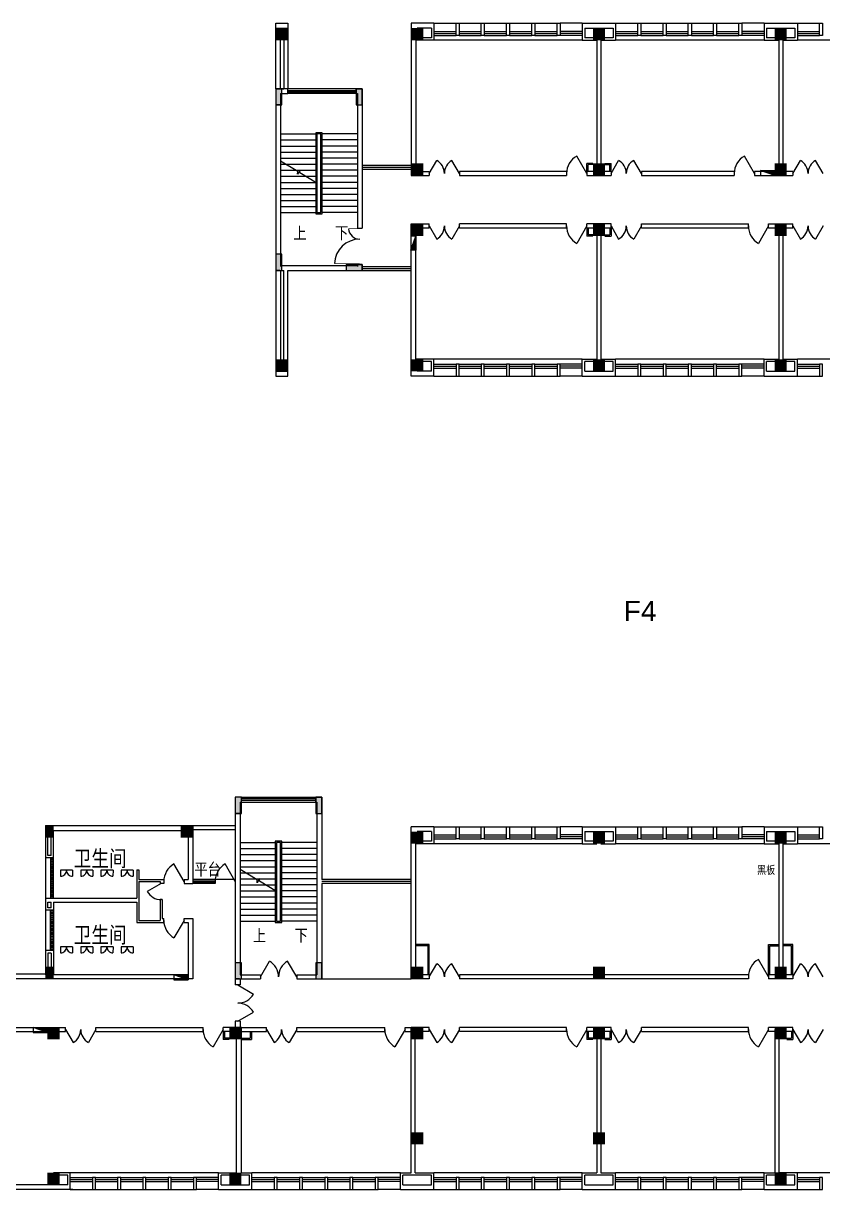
# Model space of a CAD drawing. Header units: millimetres. Extents: x -256770 to -120364, y -28508 to 286799.
# Drawn here: x -199358 to -159789, y 98736 to 156516 of the extents above; entities that cross this region are included whole.
import ezdxf

# ---------------------------------------------------------------- set-up
doc = ezdxf.new("R2010")
doc.units = ezdxf.units.MM
doc.linetypes.add('DASH', pattern=[0.35, 0.25, -0.1])
for name, color, linetype in [('-XF', 9, '-X'), ('-XFZ', 9, 'Continuous'), ('COLUMN', 7, 'Continuous'), ('JMD', 7, 'Continuous'), ('PUB_TEXT', 7, 'Continuous'), ('STAIR', 36, 'Continuous'), ('TEXT', 7, 'Continuous'), ('WALL', 7, 'Continuous'), ('WINDOW', 16, 'Continuous')]:
    doc.layers.add(name, color=color, linetype=linetype)
doc.layers.add('墙', color=7, linetype='Continuous', plot=False)
doc.styles.add('H1', font='')
doc.styles.get("Standard").update_dxf_attribs({"font": 'arial.ttf'})
doc.styles.add('宋体1', font='', dxfattribs={"width": 0.8})
doc.styles.get('H1').set_extended_font_data('SimSun')
doc.styles.get('宋体1').set_extended_font_data('SimSun')
doc.linetypes.add('-X', pattern='A,2.15,-0.125,["X",Standard,S=0.1,R=0,X=-0.1,Y=-0.05],-0.1', length=2.375)

# ---------------------------------------------------------------- blocks, each defined once
blk = doc.blocks.new('_FZH')
blk.add_solid([(-0.5, -0.5), (0.5, -0.5), (-0.5, 0.5), (0.5, 0.5)])
blk = doc.blocks.new('XHS')
at = {"layer": '-XFZ'}
for p, q in [((0, 0), (0, 250)), ((700, 250), (0, 250)), ((0, 250), (700, 0)), ((700, 0), (0, 0)), ((700, 0), (700, 250))]:
    blk.add_line(p, q, dxfattribs=at)
blk.add_solid([(700, 0), (0, 250), (0, 0)], dxfattribs=at)

msp = doc.modelspace()

# ---------------------------------------------------------------- hatches: boundary and pattern name
at = {"layer": 'COLUMN'}
for points in [[(-186864, 152476), (-186564, 152476), (-186564, 153276), (-186864, 153276)], [(-182884, 152476), (-182584, 152476), (-182584, 153276), (-182884, 153276)], [(-186864, 144276), (-186564, 144276), (-186564, 145076), (-186864, 145076)], [(-182584, 144276), (-182584, 144576), (-183384, 144576), (-183384, 144276)], [(-188864, 117376), (-188564, 117376), (-188564, 118176), (-188864, 118176)], [(-184884, 117376), (-184584, 117376), (-184584, 118176), (-184884, 118176)], [(-188864, 109176), (-188564, 109176), (-188564, 109976), (-188864, 109976)], [(-184884, 109176), (-184584, 109176), (-184584, 109976), (-184884, 109976)]]:
    msp.add_hatch(color=256, dxfattribs=at).paths.add_polyline_path(points)

# ---------------------------------------------------------------- linework, layer by layer
for p, q in [((-182884, 153276), (-186264, 153276)), ((-186264, 153196), (-182884, 153196)), ((-186264, 153116), (-182884, 153116)), ((-182884, 153036), (-186264, 153036)), ((-179264, 149076), (-178889, 149725)), ((-177764, 149076), (-178139, 149725)), ((-171464, 149076), (-171964, 149942)), ((-170264, 149076), (-169889, 149725)), ((-168764, 149076), (-169139, 149725)), ((-163164, 149076), (-163664, 149942)), ((-161264, 149076), (-160889, 149725)), ((-159764, 149076), (-160139, 149725)), ((-179264, 146476), (-178889, 145826)), ((-177764, 146476), (-178139, 145826)), ((-171464, 146476), (-171964, 145610)), ((-170264, 146476), (-169889, 145826)), ((-168764, 146476), (-169139, 145826)), ((-162464, 146476), (-162964, 145610)), ((-161264, 146476), (-160889, 145826)), ((-159764, 146476), (-160139, 145826)), ((-188564, 118176), (-184884, 118176)), ((-184884, 118096), (-188564, 118096)), ((-184884, 118016), (-188564, 118016)), ((-188564, 117936), (-184884, 117936)), ((-197519, 114561), (-197518, 114262)), ((-196919, 114561), (-196920, 114262)), ((-196519, 114561), (-196518, 114262)), ((-195919, 114561), (-195920, 114262)), ((-195519, 114561), (-195518, 114262)), ((-194919, 114561), (-194920, 114262)), ((-194519, 114561), (-194518, 114262)), ((-193919, 114561), (-193920, 114262)), ((-191404, 114006), (-191904, 114872)), ((-188864, 114006), (-189364, 114872)), ((-192534, 113906), (-193227, 113506)), ((-191404, 112076), (-191904, 111210)), ((-197519, 110761), (-197518, 110462)), ((-196919, 110761), (-196920, 110462)), ((-196519, 110761), (-196518, 110462)), ((-195919, 110761), (-195920, 110462)), ((-195519, 110761), (-195518, 110462)), ((-194919, 110761), (-194920, 110462)), ((-194519, 110761), (-194518, 110462)), ((-193919, 110761), (-193920, 110462)), ((-187624, 109276), (-187174, 110055)), ((-185824, 109276), (-186274, 110055)), ((-179264, 109276), (-178889, 109925)), ((-177764, 109276), (-178139, 109925)), ((-162464, 109276), (-162964, 110142)), ((-161264, 109276), (-160889, 109925)), ((-159764, 109276), (-160139, 109925)), ((-188744, 108876), (-187965, 108426)), ((-188744, 107076), (-187965, 107526)), ((-197264, 106676), (-196889, 106026)), ((-195764, 106676), (-196139, 106026)), ((-189464, 106676), (-189964, 105810)), ((-187324, 106676), (-186949, 106026)), ((-185824, 106676), (-186199, 106026)), ((-180464, 106676), (-180964, 105810)), ((-179264, 106676), (-178889, 106026)), ((-177764, 106676), (-178139, 106026)), ((-171464, 106676), (-171964, 105810)), ((-170264, 106676), (-169889, 106026)), ((-168764, 106676), (-169139, 106026)), ((-162464, 106676), (-162964, 105810)), ((-161264, 106676), (-160889, 106026)), ((-159764, 106676), (-160139, 106026))]:
    msp.add_line(p, q)
at = {"linetype": 'DASH'}
for p, q in [((-197864, 115176), (-198014, 115176)), ((-197969, 113176), (-197969, 115176)), ((-197909, 113176), (-197909, 115176)), ((-197864, 113176), (-198014, 113176)), ((-197864, 112576), (-198014, 112576)), ((-197969, 110576), (-197969, 112576)), ((-197909, 110576), (-197909, 112576)), ((-197864, 110576), (-198014, 110576))]:
    msp.add_line(p, q, dxfattribs=at)
at = {"const_width": 36}
for points in [[(-182707, 146341), (-183259, 146341)], [(-182701, 144610), (-183947, 144610)]]:
    msp.add_lwpolyline(points, dxfattribs=at)
for centre, radius, start, end in [((-179264, 149076), 750, 0, 60), ((-177764, 149076), 750, 120, 180), ((-171464, 149076), 1000, 120, 180), ((-170264, 149076), 750, 0, 60), ((-168764, 149076), 750, 120, 180), ((-163164, 149076), 1000, 120, 180), ((-161264, 149076), 750, 0, 60), ((-159764, 149076), 750, 120, 180), ((-182709, 146377), 552, 184.24917, 270.21013), ((-179264, 146476), 750, 300, 0), ((-177764, 146476), 750, 180, 240), ((-171464, 146476), 1000, 180, 240), ((-170264, 146476), 750, 300, 0), ((-168764, 146476), 750, 180, 240), ((-162464, 146476), 1000, 180, 240), ((-161264, 146476), 750, 300, 0), ((-159764, 146476), 750, 180, 240), ((-182701, 144567), 1258, 90.27623, 178.06031), ((-197518, 114560), 299, 269.88501, 0.07634), ((-196921, 114560), 299, 179.92366, 270.11499), ((-196518, 114560), 299, 269.88501, 0.07634), ((-195921, 114560), 299, 179.92366, 270.11499), ((-195518, 114560), 299, 269.88501, 0.07634), ((-194921, 114560), 299, 179.92366, 270.11499), ((-194518, 114560), 299, 269.88501, 0.07634), ((-193921, 114560), 299, 179.92366, 270.11499), ((-191404, 114006), 1000, 120, 180), ((-188864, 114006), 1000, 120, 180), ((-192534, 113906), 800, 210, 270), ((-191404, 112076), 1000, 180, 240), ((-197518, 110760), 299, 269.88501, 0.07634), ((-196921, 110760), 299, 179.92366, 270.11499), ((-196518, 110760), 299, 269.88501, 0.07634), ((-195921, 110760), 299, 179.92366, 270.11499), ((-195518, 110760), 299, 269.88501, 0.07634), ((-194921, 110760), 299, 179.92366, 270.11499), ((-194518, 110760), 299, 269.88501, 0.07634), ((-193921, 110760), 299, 179.92366, 270.11499), ((-187624, 109276), 900, 0, 60), ((-185824, 109276), 900, 120, 180), ((-179264, 109276), 750, 0, 60), ((-177764, 109276), 750, 120, 180), ((-162464, 109276), 1000, 120, 180), ((-161264, 109276), 750, 0, 60), ((-159764, 109276), 750, 120, 180), ((-188744, 108876), 900, 270, 330), ((-188744, 107076), 900, 30, 90), ((-197264, 106676), 750, 300, 0), ((-195764, 106676), 750, 180, 240), ((-189464, 106676), 1000, 180, 240), ((-187324, 106676), 750, 300, 0), ((-185824, 106676), 750, 180, 240), ((-180464, 106676), 1000, 180, 240), ((-179264, 106676), 750, 300, 0), ((-177764, 106676), 750, 180, 240), ((-171464, 106676), 1000, 180, 240), ((-170264, 106676), 750, 300, 0), ((-168764, 106676), 750, 180, 240), ((-162464, 106676), 1000, 180, 240), ((-161264, 106676), 750, 300, 0), ((-159764, 106676), 750, 180, 240)]:
    msp.add_arc(centre, radius, start, end)
at = {"layer": 'COLUMN'}
for points in [[(-186864, 152476), (-186564, 152476), (-186564, 153276), (-186864, 153276)], [(-182884, 152476), (-182584, 152476), (-182584, 153276), (-182884, 153276)], [(-186864, 144276), (-186564, 144276), (-186564, 145076), (-186864, 145076)], [(-182584, 144276), (-182584, 144576), (-183384, 144576), (-183384, 144276)], [(-188864, 117376), (-188564, 117376), (-188564, 118176), (-188864, 118176)], [(-184884, 117376), (-184584, 117376), (-184584, 118176), (-184884, 118176)], [(-188864, 109176), (-188564, 109176), (-188564, 109976), (-188864, 109976)], [(-184884, 109176), (-184584, 109176), (-184584, 109976), (-184884, 109976)]]:
    msp.add_lwpolyline(points, close=True, dxfattribs=at)
at = {"layer": 'JMD', "color": 1}
msp.add_line((-184584, 109176), (-180164, 109176), dxfattribs=at)
at = {"layer": 'STAIR'}
for p, q in [((-186624, 151036), (-184884, 151036)), ((-184564, 151096), (-184884, 151096)), ((-184884, 151096), (-184884, 147076)), ((-184624, 151036), (-184824, 151036)), ((-184824, 151036), (-184824, 147136)), ((-184624, 147136), (-184624, 151036)), ((-184564, 147076), (-184564, 151096)), ((-182824, 151036), (-184564, 151036)), ((-186624, 150736), (-184884, 150736)), ((-186624, 150436), (-184884, 150436)), ((-182824, 150736), (-184564, 150736)), ((-182824, 150436), (-184564, 150436)), ((-186624, 150136), (-184884, 150136)), ((-186624, 149836), (-184884, 149836)), ((-185775, 149177), (-186624, 149693)), ((-182824, 150136), (-184564, 150136)), ((-182824, 149836), (-184564, 149836)), ((-186624, 149536), (-184884, 149536)), ((-186624, 149236), (-184884, 149236)), ((-185662, 149249), (-185786, 149044)), ((-185786, 149044), (-185775, 149177)), ((-185673, 149115), (-185662, 149249)), ((-184824, 148600), (-185673, 149115)), ((-182824, 149536), (-184564, 149536)), ((-182824, 149236), (-184564, 149236)), ((-186624, 148936), (-184884, 148936)), ((-186624, 148636), (-184884, 148636)), ((-182824, 148936), (-184564, 148936)), ((-182824, 148636), (-184564, 148636)), ((-186624, 148336), (-184884, 148336)), ((-186624, 148036), (-184884, 148036)), ((-182824, 148336), (-184564, 148336)), ((-182824, 148036), (-184564, 148036)), ((-186624, 147736), (-184884, 147736)), ((-186624, 147436), (-184884, 147436)), ((-182824, 147736), (-184564, 147736)), ((-182824, 147436), (-184564, 147436)), ((-186624, 147136), (-184884, 147136)), ((-184884, 147076), (-184564, 147076)), ((-184824, 147136), (-184624, 147136)), ((-182824, 147136), (-184564, 147136)), ((-190964, 116776), (-188864, 116776)), ((-190964, 116576), (-188864, 116576)), ((-188624, 115936), (-186884, 115936)), ((-188624, 115636), (-186884, 115636)), ((-186564, 115996), (-186884, 115996)), ((-186884, 115996), (-186884, 111976)), ((-186624, 115936), (-186824, 115936)), ((-186824, 115936), (-186824, 112036)), ((-186624, 112036), (-186624, 115936)), ((-186564, 111976), (-186564, 115996)), ((-184824, 115936), (-186564, 115936)), ((-184824, 115636), (-186564, 115636)), ((-188624, 115336), (-186884, 115336)), ((-188624, 115036), (-186884, 115036)), ((-184824, 115336), (-186564, 115336)), ((-184824, 115036), (-186564, 115036)), ((-197519, 114575), (-196919, 114575)), ((-196519, 114575), (-195919, 114575)), ((-195519, 114575), (-194919, 114576)), ((-194519, 114575), (-193919, 114575)), ((-188624, 114736), (-186884, 114736)), ((-187775, 114077), (-188624, 114593)), ((-188624, 114436), (-186884, 114436)), ((-184824, 114736), (-186564, 114736)), ((-184824, 114436), (-186564, 114436)), ((-188624, 114136), (-186884, 114136)), ((-188624, 113836), (-186884, 113836)), ((-187662, 114149), (-187786, 113944)), ((-187786, 113944), (-187775, 114077)), ((-187673, 114015), (-187662, 114149)), ((-186824, 113500), (-187673, 114015)), ((-184824, 114136), (-186564, 114136)), ((-184824, 113836), (-186564, 113836)), ((-188624, 113536), (-186884, 113536)), ((-184824, 113536), (-186564, 113536)), ((-188624, 113236), (-186884, 113236)), ((-188624, 112936), (-186884, 112936)), ((-184824, 113236), (-186564, 113236)), ((-184824, 112936), (-186564, 112936)), ((-188624, 112636), (-186884, 112636)), ((-188624, 112336), (-186884, 112336)), ((-184824, 112636), (-186564, 112636)), ((-184824, 112336), (-186564, 112336)), ((-188624, 112036), (-186884, 112036)), ((-186884, 111976), (-186564, 111976)), ((-186824, 112036), (-186624, 112036)), ((-184824, 112036), (-186564, 112036)), ((-197519, 110775), (-196919, 110775)), ((-196519, 110775), (-195919, 110775)), ((-195519, 110775), (-194919, 110776)), ((-194519, 110775), (-193919, 110775))]:
    msp.add_line(p, q, dxfattribs=at)
at = {"layer": 'WALL'}
for p, q in [((-186864, 156276), (-186864, 156516)), ((-186864, 156516), (-186264, 156516)), ((-186864, 153276), (-186864, 156276)), ((-186864, 156276), (-186264, 156276)), ((-186624, 153276), (-186624, 156076)), ((-186624, 156076), (-186464, 156076)), ((-186464, 156076), (-186464, 153276)), ((-186264, 156516), (-186264, 156276)), ((-186264, 156276), (-186264, 153276)), ((-180164, 156516), (-180164, 148976)), ((-179039, 156516), (-180164, 156516)), ((-179159, 156276), (-179864, 156276)), ((-179159, 156276), (-179159, 155796)), ((-179039, 156516), (-179039, 155676)), ((-177939, 155916), (-177939, 156516)), ((-177939, 156516), (-177789, 156516)), ((-177789, 156516), (-177789, 155916)), ((-176689, 155916), (-176689, 156516)), ((-176689, 156516), (-176539, 156516)), ((-176539, 156516), (-176539, 155916)), ((-175439, 155916), (-175439, 156516)), ((-175439, 156516), (-175289, 156516)), ((-175289, 156516), (-175289, 155916)), ((-174189, 155916), (-174189, 156516)), ((-174189, 156516), (-174039, 156516)), ((-174039, 156516), (-174039, 155916)), ((-172939, 155916), (-172939, 156516)), ((-172939, 156516), (-172789, 156516)), ((-172789, 156516), (-172789, 155916)), ((-171689, 156516), (-171689, 155676)), ((-171689, 156516), (-170039, 156516)), ((-171569, 156276), (-171569, 155796)), ((-171569, 156276), (-170159, 156276)), ((-170159, 156276), (-170159, 155796)), ((-170039, 156516), (-170039, 155676)), ((-168939, 155916), (-168939, 156516)), ((-168939, 156516), (-168789, 156516)), ((-168789, 156516), (-168789, 155916)), ((-167689, 155916), (-167689, 156516)), ((-167689, 156516), (-167539, 156516)), ((-167539, 156516), (-167539, 155916)), ((-166439, 155916), (-166439, 156516)), ((-166439, 156516), (-166289, 156516)), ((-166289, 156516), (-166289, 155916)), ((-165189, 155916), (-165189, 156516)), ((-165189, 156516), (-165039, 156516)), ((-165039, 156516), (-165039, 155916)), ((-163939, 155916), (-163939, 156516)), ((-163939, 156516), (-163789, 156516)), ((-163789, 156516), (-163789, 155916)), ((-162689, 156516), (-162689, 155676)), ((-162689, 156516), (-161039, 156516)), ((-162569, 156276), (-162569, 155796)), ((-162569, 156276), (-161159, 156276)), ((-161159, 156276), (-161159, 155796)), ((-161039, 156516), (-161039, 155676)), ((-159939, 155916), (-159939, 156516)), ((-159939, 156516), (-159789, 156516)), ((-159789, 156516), (-159789, 155916)), ((-179924, 155676), (-179924, 149176)), ((-179039, 155676), (-179924, 155676)), ((-179159, 155796), (-179564, 155796)), ((-177789, 155916), (-177939, 155916)), ((-176539, 155916), (-176689, 155916)), ((-175289, 155916), (-175439, 155916)), ((-174039, 155916), (-174189, 155916)), ((-172789, 155916), (-172939, 155916)), ((-171689, 155676), (-170964, 155676)), ((-170159, 155796), (-171569, 155796)), ((-170964, 155676), (-170964, 149176)), ((-170764, 155676), (-170764, 149176)), ((-170764, 155676), (-170039, 155676)), ((-168789, 155916), (-168939, 155916)), ((-167539, 155916), (-167689, 155916)), ((-166289, 155916), (-166439, 155916)), ((-165039, 155916), (-165189, 155916)), ((-163789, 155916), (-163939, 155916)), ((-162689, 155676), (-161964, 155676)), ((-161159, 155796), (-162569, 155796)), ((-161964, 155676), (-161964, 149176)), ((-161764, 155676), (-161764, 149176)), ((-161764, 155676), (-161039, 155676)), ((-159789, 155916), (-159939, 155916)), ((-186864, 153276), (-186464, 153276)), ((-186864, 153276), (-186864, 144276)), ((-186264, 153276), (-186564, 153276)), ((-186264, 153036), (-186264, 153276)), ((-182884, 153276), (-182584, 153276)), ((-182884, 153036), (-182884, 153276)), ((-182584, 153276), (-182584, 146376)), ((-186624, 153036), (-186624, 144476)), ((-186624, 153036), (-186264, 153036)), ((-182884, 153036), (-182824, 153036)), ((-182824, 153036), (-182824, 146376)), ((-186664, 152476), (-186864, 152476)), ((-179924, 149176), (-179264, 149176)), ((-179264, 149176), (-179264, 148976)), ((-177764, 149176), (-177764, 148976)), ((-172464, 149176), (-177764, 149176)), ((-172464, 149176), (-172464, 148976)), ((-171464, 149176), (-171464, 149576)), ((-171164, 149576), (-171464, 149576)), ((-170964, 149176), (-171464, 149176)), ((-171464, 149176), (-171464, 148976)), ((-171164, 149516), (-171404, 149516)), ((-171404, 149176), (-171404, 149516)), ((-170264, 149176), (-170764, 149176)), ((-170564, 149576), (-170264, 149576)), ((-170564, 149516), (-170324, 149516)), ((-170324, 149176), (-170324, 149516)), ((-170264, 149176), (-170264, 149576)), ((-170264, 149176), (-170264, 148976)), ((-168764, 149176), (-168764, 148976)), ((-164164, 149176), (-168764, 149176)), ((-164164, 149176), (-164164, 148976)), ((-161964, 149176), (-163164, 149176)), ((-163164, 149176), (-163164, 148976)), ((-161264, 149176), (-161764, 149176)), ((-161264, 149176), (-161264, 148976)), ((-180164, 148976), (-179264, 148976)), ((-177764, 148976), (-172464, 148976)), ((-171464, 148976), (-170264, 148976)), ((-168764, 148976), (-164164, 148976)), ((-163164, 148976), (-161264, 148976)), ((-182824, 146376), (-182584, 146376)), ((-180164, 139036), (-180164, 146576)), ((-180164, 146576), (-179264, 146576)), ((-179924, 139876), (-179924, 146376)), ((-179264, 146376), (-179924, 146376)), ((-179264, 146376), (-179264, 146576)), ((-177764, 146376), (-177764, 146576)), ((-172464, 146576), (-177764, 146576)), ((-172464, 146376), (-177764, 146376)), ((-172464, 146376), (-172464, 146576)), ((-170264, 146576), (-171464, 146576)), ((-171464, 146376), (-171464, 146576)), ((-170964, 146376), (-171464, 146376)), ((-171464, 146376), (-171464, 145976)), ((-171404, 146376), (-171404, 146036)), ((-170964, 146376), (-170964, 139876)), ((-170264, 146376), (-170764, 146376)), ((-170764, 146376), (-170764, 139876)), ((-170324, 146376), (-170324, 146036)), ((-170264, 146376), (-170264, 146576)), ((-170264, 146376), (-170264, 145976)), ((-168764, 146576), (-163464, 146576)), ((-168764, 146376), (-168764, 146576)), ((-163464, 146376), (-168764, 146376)), ((-163464, 146376), (-163464, 146576)), ((-162464, 146576), (-161264, 146576)), ((-162464, 146376), (-162464, 146576)), ((-161964, 146376), (-162464, 146376)), ((-161964, 146376), (-161964, 139876)), ((-161764, 146376), (-161764, 139876)), ((-161264, 146376), (-161764, 146376)), ((-161264, 146376), (-161264, 146576)), ((-171164, 145976), (-171464, 145976)), ((-171164, 146036), (-171404, 146036)), ((-170564, 146036), (-170324, 146036)), ((-170564, 145976), (-170264, 145976)), ((-186624, 144516), (-182824, 144516)), ((-182824, 144576), (-182824, 144476)), ((-182824, 144576), (-182584, 144576)), ((-182584, 144576), (-182584, 144276)), ((-186664, 144276), (-186864, 144276)), ((-186864, 144276), (-186464, 144276)), ((-186864, 144276), (-186864, 139276)), ((-186624, 144276), (-186624, 139476)), ((-186464, 139476), (-186464, 144276)), ((-186264, 139276), (-186264, 144276)), ((-186264, 144276), (-182584, 144276)), ((-179039, 139876), (-179924, 139876)), ((-179039, 139036), (-179039, 139876)), ((-171689, 139036), (-171689, 139876)), ((-171689, 139876), (-170964, 139876)), ((-170764, 139876), (-170039, 139876)), ((-170039, 139036), (-170039, 139876)), ((-162689, 139036), (-162689, 139876)), ((-162689, 139876), (-161964, 139876)), ((-161764, 139876), (-161039, 139876)), ((-161039, 139036), (-161039, 139876)), ((-186864, 139276), (-186264, 139276)), ((-186864, 139276), (-186864, 139036)), ((-186624, 139476), (-186464, 139476)), ((-186264, 139036), (-186264, 139276)), ((-179159, 139276), (-179864, 139276)), ((-179159, 139756), (-179564, 139756)), ((-179159, 139276), (-179159, 139756)), ((-177939, 139636), (-177939, 139036)), ((-177789, 139636), (-177939, 139636)), ((-177789, 139036), (-177789, 139636)), ((-176689, 139636), (-176689, 139036)), ((-176539, 139636), (-176689, 139636)), ((-176539, 139036), (-176539, 139636)), ((-175439, 139636), (-175439, 139036)), ((-175289, 139636), (-175439, 139636)), ((-175289, 139036), (-175289, 139636)), ((-174189, 139636), (-174189, 139036)), ((-174039, 139636), (-174189, 139636)), ((-174039, 139036), (-174039, 139636)), ((-172939, 139636), (-172939, 139036)), ((-172789, 139636), (-172939, 139636)), ((-172789, 139036), (-172789, 139636)), ((-171569, 139276), (-171569, 139756)), ((-170159, 139756), (-171569, 139756)), ((-171569, 139276), (-170159, 139276)), ((-170159, 139276), (-170159, 139756)), ((-168939, 139636), (-168939, 139036)), ((-168789, 139636), (-168939, 139636)), ((-168789, 139036), (-168789, 139636)), ((-167689, 139636), (-167689, 139036)), ((-167539, 139636), (-167689, 139636)), ((-167539, 139036), (-167539, 139636)), ((-166439, 139636), (-166439, 139036)), ((-166289, 139636), (-166439, 139636)), ((-166289, 139036), (-166289, 139636)), ((-165189, 139636), (-165189, 139036)), ((-165039, 139636), (-165189, 139636)), ((-165039, 139036), (-165039, 139636)), ((-163939, 139636), (-163939, 139036)), ((-163789, 139636), (-163939, 139636)), ((-163789, 139036), (-163789, 139636)), ((-162569, 139276), (-162569, 139756)), ((-161159, 139756), (-162569, 139756)), ((-162569, 139276), (-161159, 139276)), ((-161159, 139276), (-161159, 139756)), ((-159939, 139636), (-159939, 139036)), ((-159789, 139636), (-159939, 139636)), ((-159789, 139036), (-159789, 139636)), ((-186864, 139036), (-186264, 139036)), ((-179039, 139036), (-180164, 139036)), ((-177939, 139036), (-177789, 139036)), ((-176689, 139036), (-176539, 139036)), ((-175439, 139036), (-175289, 139036)), ((-174189, 139036), (-174039, 139036)), ((-172939, 139036), (-172789, 139036)), ((-171689, 139036), (-170039, 139036)), ((-168939, 139036), (-168789, 139036)), ((-167689, 139036), (-167539, 139036)), ((-166439, 139036), (-166289, 139036)), ((-165189, 139036), (-165039, 139036)), ((-163939, 139036), (-163789, 139036)), ((-162689, 139036), (-161039, 139036)), ((-159939, 139036), (-159789, 139036)), ((-188864, 118176), (-188864, 114106)), ((-188624, 117936), (-188624, 109376)), ((-188624, 117936), (-188564, 117936)), ((-188564, 117936), (-188564, 118176)), ((-184884, 118176), (-184584, 118176)), ((-184884, 117936), (-184884, 118176)), ((-184884, 117936), (-184824, 117936)), ((-184824, 117936), (-184824, 109376)), ((-184584, 118176), (-184584, 114106)), ((-188664, 117376), (-188864, 117376)), ((-198264, 116776), (-190964, 116776)), ((-198264, 116776), (-198264, 109376)), ((-190964, 116776), (-190964, 114106)), ((-180164, 109176), (-180164, 116716)), ((-179039, 116716), (-180164, 116716)), ((-179039, 116716), (-179039, 115876)), ((-177939, 116116), (-177939, 116716)), ((-177939, 116716), (-177789, 116716)), ((-177789, 116716), (-177789, 116116)), ((-176689, 116116), (-176689, 116716)), ((-176689, 116716), (-176539, 116716)), ((-176539, 116716), (-176539, 116116)), ((-175439, 116116), (-175439, 116716)), ((-175439, 116716), (-175289, 116716)), ((-175289, 116716), (-175289, 116116)), ((-174189, 116116), (-174189, 116716)), ((-174189, 116716), (-174039, 116716)), ((-174039, 116716), (-174039, 116116)), ((-172939, 116116), (-172939, 116716)), ((-172939, 116716), (-172789, 116716)), ((-172789, 116716), (-172789, 116116)), ((-171689, 116716), (-171689, 115876)), ((-171689, 116716), (-170039, 116716)), ((-170039, 116716), (-170039, 115876)), ((-168939, 116116), (-168939, 116716)), ((-168939, 116716), (-168789, 116716)), ((-168789, 116716), (-168789, 116116)), ((-167689, 116116), (-167689, 116716)), ((-167689, 116716), (-167539, 116716)), ((-167539, 116716), (-167539, 116116)), ((-166439, 116116), (-166439, 116716)), ((-166439, 116716), (-166289, 116716)), ((-166289, 116716), (-166289, 116116)), ((-165189, 116116), (-165189, 116716)), ((-165189, 116716), (-165039, 116716)), ((-165039, 116716), (-165039, 116116)), ((-163939, 116116), (-163939, 116716)), ((-163939, 116716), (-163789, 116716)), ((-163789, 116716), (-163789, 116116)), ((-162689, 116716), (-162689, 115876)), ((-162689, 116716), (-161039, 116716)), ((-161039, 116716), (-161039, 115876)), ((-159939, 116116), (-159939, 116716)), ((-159939, 116716), (-159789, 116716)), ((-159789, 116716), (-159789, 116116)), ((-198264, 116536), (-191204, 116536)), ((-198144, 115296), (-198144, 116176)), ((-197984, 115296), (-197984, 116176)), ((-197864, 113176), (-197864, 116536)), ((-191204, 116536), (-191204, 114106)), ((-179159, 116476), (-179864, 116476)), ((-179159, 116476), (-179159, 115996)), ((-171569, 116476), (-171569, 115996)), ((-171569, 116476), (-170159, 116476)), ((-170159, 116476), (-170159, 115996)), ((-162569, 116476), (-162569, 115996)), ((-162569, 116476), (-161159, 116476)), ((-161159, 116476), (-161159, 115996)), ((-179924, 109176), (-179924, 115876)), ((-179039, 115876), (-179924, 115876)), ((-179159, 115996), (-179564, 115996)), ((-177789, 116116), (-177939, 116116)), ((-176539, 116116), (-176689, 116116)), ((-175289, 116116), (-175439, 116116)), ((-174039, 116116), (-174189, 116116)), ((-172789, 116116), (-172939, 116116)), ((-171689, 115876), (-170964, 115876)), ((-170159, 115996), (-171569, 115996)), ((-170764, 115876), (-170039, 115876)), ((-168789, 116116), (-168939, 116116)), ((-167539, 116116), (-167689, 116116)), ((-166289, 116116), (-166439, 116116)), ((-165039, 116116), (-165189, 116116)), ((-163789, 116116), (-163939, 116116)), ((-162689, 115876), (-161964, 115876)), ((-161159, 115996), (-162569, 115996)), ((-161964, 115876), (-161964, 109276)), ((-161764, 115876), (-161764, 109276)), ((-161764, 115876), (-161039, 115876)), ((-159789, 116116), (-159939, 116116)), ((-197864, 115176), (-198264, 115176)), ((-197984, 115296), (-198144, 115296)), ((-193734, 114575), (-193734, 113176)), ((-193734, 114575), (-193634, 114575)), ((-193634, 114575), (-193634, 114106)), ((-193634, 114106), (-192404, 114106)), ((-193634, 114006), (-192584, 114006)), ((-193634, 114006), (-193634, 112075)), ((-192584, 114006), (-192584, 113906)), ((-192404, 113906), (-192584, 113906)), ((-192484, 113906), (-192484, 113906)), ((-192404, 114106), (-192404, 113906)), ((-191404, 114106), (-191204, 114106)), ((-191404, 114106), (-191404, 113906)), ((-191404, 113906), (-190964, 113906)), ((-190964, 114106), (-190964, 113906)), ((-188864, 114106), (-188864, 113906)), ((-188864, 113906), (-188864, 109176)), ((-184584, 113906), (-184584, 109176)), ((-198264, 113176), (-193734, 113176)), ((-198144, 112976), (-197984, 112976)), ((-198144, 112696), (-198144, 112976)), ((-197984, 112696), (-198144, 112696)), ((-197984, 112696), (-197984, 112976)), ((-197864, 112976), (-193734, 112976)), ((-197864, 112976), (-197864, 109376)), ((-193734, 112976), (-193734, 111976)), ((-192584, 113106), (-192584, 112075)), ((-192484, 113106), (-192584, 113106)), ((-192484, 113106), (-192484, 112176)), ((-197864, 112576), (-198264, 112576)), ((-192484, 112176), (-192404, 112176)), ((-192404, 111976), (-192404, 112176)), ((-191404, 112176), (-190964, 112176)), ((-191404, 111976), (-191404, 112176)), ((-190964, 112176), (-190964, 109176)), ((-193734, 111976), (-192404, 111976)), ((-193634, 112075), (-192584, 112075)), ((-191404, 111976), (-191204, 111976)), ((-191204, 111976), (-191204, 109376)), ((-197864, 110576), (-198264, 110576)), ((-197984, 110456), (-198144, 110456)), ((-198144, 110456), (-198144, 109776)), ((-197984, 110456), (-197984, 109776)), ((-179264, 110876), (-179924, 110876)), ((-179324, 110816), (-179924, 110816)), ((-179324, 109376), (-179324, 110816)), ((-179264, 109376), (-179264, 110876)), ((-162464, 109376), (-162464, 110876)), ((-162464, 110876), (-161964, 110876)), ((-162404, 110816), (-161964, 110816)), ((-162404, 109376), (-162404, 110816)), ((-161264, 110876), (-161764, 110876)), ((-161324, 110816), (-161764, 110816)), ((-161324, 109376), (-161324, 110816)), ((-161264, 109376), (-161264, 110876)), ((-197864, 109416), (-199852, 109416)), ((-191204, 109376), (-197864, 109376)), ((-188624, 109376), (-187624, 109376)), ((-187624, 109376), (-187624, 109176)), ((-185824, 109376), (-184824, 109376)), ((-185824, 109376), (-185824, 109176)), ((-179264, 109376), (-180164, 109376)), ((-179264, 109376), (-179264, 109176)), ((-177764, 109376), (-177764, 109176)), ((-163464, 109376), (-177764, 109376)), ((-163464, 109376), (-163464, 109176)), ((-161264, 109376), (-162464, 109376)), ((-162464, 109376), (-162464, 109176)), ((-161264, 109376), (-161264, 109176)), ((-190964, 109176), (-199934, 109176)), ((-188664, 109176), (-188864, 109176)), ((-188864, 109176), (-187624, 109176)), ((-188664, 109176), (-188864, 109176)), ((-188664, 109176), (-188864, 109176)), ((-188864, 109176), (-188864, 108876)), ((-188624, 108876), (-188864, 108876)), ((-188624, 109176), (-188624, 108876)), ((-185824, 109176), (-184584, 109176)), ((-179264, 109176), (-180164, 109176)), ((-163464, 109176), (-177764, 109176)), ((-161264, 109176), (-162464, 109176)), ((-188864, 107076), (-188864, 106776)), ((-188624, 107076), (-188864, 107076)), ((-188624, 107076), (-188624, 106776)), ((-200764, 106576), (-197264, 106576)), ((-200761, 106776), (-197264, 106776)), ((-197264, 106576), (-197264, 106776)), ((-195764, 106776), (-190464, 106776)), ((-195764, 106576), (-195764, 106776)), ((-195764, 106576), (-190464, 106576)), ((-190464, 106576), (-190464, 106776)), ((-188564, 106776), (-189464, 106776)), ((-189464, 106576), (-189464, 106776)), ((-188804, 106576), (-189464, 106576)), ((-189464, 106576), (-189464, 106176)), ((-189404, 106576), (-189404, 106236)), ((-188804, 98976), (-188804, 106576)), ((-188564, 99576), (-188564, 106776)), ((-188564, 106776), (-187324, 106776)), ((-188564, 106576), (-187324, 106576)), ((-188124, 106576), (-188124, 106236)), ((-188064, 106576), (-188064, 106176)), ((-187324, 106576), (-187324, 106776)), ((-185824, 106776), (-181464, 106776)), ((-185824, 106576), (-185824, 106776)), ((-185824, 106576), (-181464, 106576)), ((-181464, 106576), (-181464, 106776)), ((-180464, 106776), (-180164, 106776)), ((-180464, 106576), (-180464, 106776)), ((-180464, 106576), (-180164, 106576)), ((-180164, 99576), (-180164, 106776)), ((-179264, 106776), (-180164, 106776)), ((-179964, 99576), (-179964, 106576)), ((-179264, 106576), (-179964, 106576)), ((-179264, 106576), (-179264, 106776)), ((-177764, 106576), (-177764, 106776)), ((-172464, 106776), (-177764, 106776)), ((-172464, 106576), (-177764, 106576)), ((-172464, 106576), (-172464, 106776)), ((-171464, 106576), (-171464, 106776)), ((-170264, 106776), (-171464, 106776)), ((-170264, 106576), (-171464, 106576)), ((-171464, 106576), (-171464, 106176)), ((-171404, 106576), (-171404, 106236)), ((-170964, 106676), (-170964, 99576)), ((-170764, 106676), (-170764, 99576)), ((-170324, 106576), (-170324, 106236)), ((-170264, 106576), (-170264, 106776)), ((-170264, 106576), (-170264, 106176)), ((-168764, 106576), (-168764, 106776)), ((-163464, 106776), (-168764, 106776)), ((-168764, 106576), (-163464, 106576)), ((-163464, 106576), (-163464, 106776)), ((-162464, 106576), (-162464, 106776)), ((-161264, 106776), (-162464, 106776)), ((-161264, 106576), (-162464, 106576)), ((-162164, 106676), (-162164, 99576)), ((-161964, 106676), (-161964, 99576)), ((-161324, 106576), (-161324, 106236)), ((-161264, 106576), (-161264, 106776)), ((-161264, 106576), (-161264, 106176)), ((-189164, 106176), (-189464, 106176)), ((-189164, 106236), (-189404, 106236)), ((-188564, 106236), (-188124, 106236)), ((-188564, 106176), (-188064, 106176)), ((-171164, 106176), (-171464, 106176)), ((-171164, 106236), (-171404, 106236)), ((-170564, 106236), (-170324, 106236)), ((-170564, 106176), (-170264, 106176)), ((-161564, 106236), (-161324, 106236)), ((-161564, 106176), (-161264, 106176)), ((-197039, 99576), (-197864, 99576)), ((-197159, 99456), (-197864, 99456)), ((-197159, 98976), (-197159, 99456)), ((-197039, 98736), (-197039, 99576)), ((-189689, 98736), (-189689, 99576)), ((-189689, 99576), (-188804, 99576)), ((-189569, 98976), (-189569, 99456)), ((-188159, 99456), (-189569, 99456)), ((-188564, 99576), (-188039, 99576)), ((-188159, 98976), (-188159, 99456)), ((-188039, 98736), (-188039, 99576)), ((-180689, 98736), (-180689, 99576)), ((-180689, 99576), (-180164, 99576)), ((-180569, 98976), (-180569, 99456)), ((-179159, 99456), (-180569, 99456)), ((-179964, 99576), (-179039, 99576)), ((-179159, 98976), (-179159, 99456)), ((-179039, 98736), (-179039, 99576)), ((-171689, 98736), (-171689, 99576)), ((-171689, 99576), (-170964, 99576)), ((-171569, 98976), (-171569, 99456)), ((-170159, 99456), (-171569, 99456)), ((-170764, 99576), (-170039, 99576)), ((-170159, 98976), (-170159, 99456)), ((-170039, 98736), (-170039, 99576)), ((-162689, 98736), (-162689, 99576)), ((-162689, 99576), (-161964, 99576)), ((-162569, 98976), (-162569, 99456)), ((-161159, 99456), (-162569, 99456)), ((-161039, 99576), (-161964, 99576)), ((-161159, 98976), (-161159, 99456)), ((-161039, 98736), (-161039, 99576)), ((-197154, 98976), (-200764, 98976)), ((-195939, 99336), (-195939, 98736)), ((-195789, 99336), (-195939, 99336)), ((-195789, 98736), (-195789, 99336)), ((-194689, 99336), (-194689, 98736)), ((-194539, 99336), (-194689, 99336)), ((-194539, 98736), (-194539, 99336)), ((-193439, 99336), (-193439, 98736)), ((-193289, 99336), (-193439, 99336)), ((-193289, 98736), (-193289, 99336)), ((-192189, 99336), (-192189, 98736)), ((-192039, 99336), (-192189, 99336)), ((-192039, 98736), (-192039, 99336)), ((-190939, 99336), (-190939, 98736)), ((-190789, 99336), (-190939, 99336)), ((-190789, 98736), (-190789, 99336)), ((-189569, 98976), (-188159, 98976)), ((-186939, 99336), (-186939, 98736)), ((-186789, 99336), (-186939, 99336)), ((-186789, 98736), (-186789, 99336)), ((-185689, 99336), (-185689, 98736)), ((-185539, 99336), (-185689, 99336)), ((-185539, 98736), (-185539, 99336)), ((-184439, 99336), (-184439, 98736)), ((-184289, 99336), (-184439, 99336)), ((-184289, 98736), (-184289, 99336)), ((-183189, 99336), (-183189, 98736)), ((-183039, 99336), (-183189, 99336)), ((-183039, 98736), (-183039, 99336)), ((-181939, 99336), (-181939, 98736)), ((-181789, 99336), (-181939, 99336)), ((-181789, 98736), (-181789, 99336)), ((-180569, 98976), (-179159, 98976)), ((-177939, 99336), (-177939, 98736)), ((-177789, 99336), (-177939, 99336)), ((-177789, 98736), (-177789, 99336)), ((-176689, 99336), (-176689, 98736)), ((-176539, 99336), (-176689, 99336)), ((-176539, 98736), (-176539, 99336)), ((-175439, 99336), (-175439, 98736)), ((-175289, 99336), (-175439, 99336)), ((-175289, 98736), (-175289, 99336)), ((-174189, 99336), (-174189, 98736)), ((-174039, 99336), (-174189, 99336)), ((-174039, 98736), (-174039, 99336)), ((-172939, 99336), (-172939, 98736)), ((-172789, 99336), (-172939, 99336)), ((-172789, 98736), (-172789, 99336)), ((-171569, 98976), (-170159, 98976)), ((-168939, 99336), (-168939, 98736)), ((-168789, 99336), (-168939, 99336)), ((-168789, 98736), (-168789, 99336)), ((-167689, 99336), (-167689, 98736)), ((-167539, 99336), (-167689, 99336)), ((-167539, 98736), (-167539, 99336)), ((-166439, 99336), (-166439, 98736)), ((-166289, 99336), (-166439, 99336)), ((-166289, 98736), (-166289, 99336)), ((-165189, 99336), (-165189, 98736)), ((-165039, 99336), (-165189, 99336)), ((-165039, 98736), (-165039, 99336)), ((-163939, 99336), (-163939, 98736)), ((-163789, 99336), (-163939, 99336)), ((-163789, 98736), (-163789, 99336)), ((-162569, 98976), (-161159, 98976)), ((-159939, 99336), (-159939, 98736)), ((-159789, 99336), (-159939, 99336)), ((-159789, 98736), (-159789, 99336)), ((-196914, 98736), (-202717, 98736)), ((-195939, 98736), (-195789, 98736)), ((-194689, 98736), (-194539, 98736)), ((-193439, 98736), (-193289, 98736)), ((-192189, 98736), (-192039, 98736)), ((-190939, 98736), (-190789, 98736)), ((-189689, 98736), (-188039, 98736)), ((-186939, 98736), (-186789, 98736)), ((-185689, 98736), (-185539, 98736)), ((-184439, 98736), (-184289, 98736)), ((-183189, 98736), (-183039, 98736)), ((-181939, 98736), (-181789, 98736)), ((-180689, 98736), (-179039, 98736)), ((-177939, 98736), (-177789, 98736)), ((-176689, 98736), (-176539, 98736)), ((-175439, 98736), (-175289, 98736)), ((-174189, 98736), (-174039, 98736)), ((-172939, 98736), (-172789, 98736)), ((-171689, 98736), (-170039, 98736)), ((-168939, 98736), (-168789, 98736)), ((-167689, 98736), (-167539, 98736)), ((-166439, 98736), (-166289, 98736)), ((-165189, 98736), (-165039, 98736)), ((-163939, 98736), (-163789, 98736)), ((-162689, 98736), (-161039, 98736)), ((-159939, 98736), (-159789, 98736))]:
    msp.add_line(p, q, dxfattribs=at)
at = {"layer": 'WINDOW'}
for p, q in [((-179039, 156516), (-177939, 156516)), ((-179039, 156116), (-177939, 156116)), ((-179039, 156016), (-177939, 156016)), ((-177789, 156516), (-176689, 156516)), ((-177789, 156116), (-176689, 156116)), ((-177789, 156016), (-176689, 156016)), ((-176539, 156516), (-175439, 156516)), ((-176539, 156116), (-175439, 156116)), ((-176539, 156016), (-175439, 156016)), ((-175289, 156516), (-174189, 156516)), ((-175289, 156116), (-174189, 156116)), ((-175289, 156016), (-174189, 156016)), ((-174039, 156516), (-172939, 156516)), ((-174039, 156116), (-172939, 156116)), ((-174039, 156016), (-172939, 156016)), ((-171689, 156516), (-172789, 156516)), ((-171689, 156116), (-172789, 156116)), ((-171689, 156016), (-172789, 156016)), ((-170039, 156516), (-168939, 156516)), ((-170039, 156116), (-168939, 156116)), ((-170039, 156016), (-168939, 156016)), ((-168789, 156516), (-167689, 156516)), ((-168789, 156116), (-167689, 156116)), ((-168789, 156016), (-167689, 156016)), ((-167539, 156516), (-166439, 156516)), ((-167539, 156116), (-166439, 156116)), ((-167539, 156016), (-166439, 156016)), ((-166289, 156516), (-165189, 156516)), ((-166289, 156116), (-165189, 156116)), ((-166289, 156016), (-165189, 156016)), ((-165039, 156516), (-163939, 156516)), ((-165039, 156116), (-163939, 156116)), ((-165039, 156016), (-163939, 156016)), ((-162689, 156516), (-163789, 156516)), ((-162689, 156116), (-163789, 156116)), ((-162689, 156016), (-163789, 156016)), ((-161039, 156516), (-159939, 156516)), ((-161039, 156116), (-159939, 156116)), ((-161039, 156016), (-159939, 156016)), ((-179039, 155916), (-177939, 155916)), ((-171689, 155676), (-179039, 155676)), ((-177789, 155916), (-176689, 155916)), ((-176539, 155916), (-175439, 155916)), ((-175289, 155916), (-174189, 155916)), ((-174039, 155916), (-172939, 155916)), ((-171689, 155916), (-172789, 155916)), ((-170039, 155916), (-168939, 155916)), ((-162689, 155676), (-170039, 155676)), ((-168789, 155916), (-167689, 155916)), ((-167539, 155916), (-166439, 155916)), ((-166289, 155916), (-165189, 155916)), ((-165039, 155916), (-163939, 155916)), ((-162689, 155916), (-163789, 155916)), ((-161039, 155916), (-159939, 155916)), ((-153689, 155676), (-161039, 155676)), ((-180164, 149476), (-182584, 149476)), ((-180164, 149376), (-182584, 149376)), ((-180164, 149276), (-182584, 149276)), ((-182584, 144476), (-180164, 144476)), ((-182584, 144376), (-180164, 144376)), ((-182584, 144276), (-180164, 144276)), ((-171689, 139876), (-179039, 139876)), ((-162689, 139876), (-170039, 139876)), ((-153689, 139876), (-161039, 139876)), ((-179039, 139636), (-177939, 139636)), ((-179039, 139536), (-177939, 139536)), ((-179039, 139436), (-177939, 139436)), ((-177789, 139636), (-176689, 139636)), ((-177789, 139536), (-176689, 139536)), ((-177789, 139436), (-176689, 139436)), ((-176539, 139636), (-175439, 139636)), ((-176539, 139536), (-175439, 139536)), ((-176539, 139436), (-175439, 139436)), ((-175289, 139636), (-174189, 139636)), ((-175289, 139536), (-174189, 139536)), ((-175289, 139436), (-174189, 139436)), ((-174039, 139636), (-172939, 139636)), ((-174039, 139536), (-172939, 139536)), ((-174039, 139436), (-172939, 139436)), ((-171689, 139636), (-172789, 139636)), ((-171689, 139536), (-172789, 139536)), ((-171689, 139436), (-172789, 139436)), ((-170039, 139636), (-168939, 139636)), ((-170039, 139536), (-168939, 139536)), ((-170039, 139436), (-168939, 139436)), ((-168789, 139636), (-167689, 139636)), ((-168789, 139536), (-167689, 139536)), ((-168789, 139436), (-167689, 139436)), ((-167539, 139636), (-166439, 139636)), ((-167539, 139536), (-166439, 139536)), ((-167539, 139436), (-166439, 139436)), ((-166289, 139636), (-165189, 139636)), ((-166289, 139536), (-165189, 139536)), ((-166289, 139436), (-165189, 139436)), ((-165039, 139636), (-163939, 139636)), ((-165039, 139536), (-163939, 139536)), ((-165039, 139436), (-163939, 139436)), ((-162689, 139636), (-163789, 139636)), ((-162689, 139536), (-163789, 139536)), ((-162689, 139436), (-163789, 139436)), ((-161039, 139636), (-159939, 139636)), ((-161039, 139536), (-159939, 139536)), ((-161039, 139436), (-159939, 139436)), ((-179039, 139036), (-177939, 139036)), ((-177789, 139036), (-176689, 139036)), ((-176539, 139036), (-175439, 139036)), ((-175289, 139036), (-174189, 139036)), ((-174039, 139036), (-172939, 139036)), ((-171689, 139036), (-172789, 139036)), ((-170039, 139036), (-168939, 139036)), ((-168789, 139036), (-167689, 139036)), ((-167539, 139036), (-166439, 139036)), ((-166289, 139036), (-165189, 139036)), ((-165039, 139036), (-163939, 139036)), ((-162689, 139036), (-163789, 139036)), ((-161039, 139036), (-159939, 139036)), ((-179039, 116716), (-177939, 116716)), ((-177789, 116716), (-176689, 116716)), ((-176539, 116716), (-175439, 116716)), ((-175289, 116716), (-174189, 116716)), ((-174039, 116716), (-172939, 116716)), ((-171689, 116716), (-172789, 116716)), ((-170039, 116716), (-168939, 116716)), ((-168789, 116716), (-167689, 116716)), ((-167539, 116716), (-166439, 116716)), ((-166289, 116716), (-165189, 116716)), ((-165039, 116716), (-163939, 116716)), ((-162689, 116716), (-163789, 116716)), ((-161039, 116716), (-159939, 116716)), ((-179039, 116316), (-177939, 116316)), ((-179039, 116216), (-177939, 116216)), ((-177789, 116316), (-176689, 116316)), ((-177789, 116216), (-176689, 116216)), ((-176539, 116316), (-175439, 116316)), ((-176539, 116216), (-175439, 116216)), ((-175289, 116316), (-174189, 116316)), ((-175289, 116216), (-174189, 116216)), ((-174039, 116316), (-172939, 116316)), ((-174039, 116216), (-172939, 116216)), ((-171689, 116316), (-172789, 116316)), ((-171689, 116216), (-172789, 116216)), ((-170039, 116316), (-168939, 116316)), ((-170039, 116216), (-168939, 116216)), ((-168789, 116316), (-167689, 116316)), ((-168789, 116216), (-167689, 116216)), ((-167539, 116316), (-166439, 116316)), ((-167539, 116216), (-166439, 116216)), ((-166289, 116316), (-165189, 116316)), ((-166289, 116216), (-165189, 116216)), ((-165039, 116316), (-163939, 116316)), ((-165039, 116216), (-163939, 116216)), ((-162689, 116316), (-163789, 116316)), ((-162689, 116216), (-163789, 116216)), ((-161039, 116316), (-159939, 116316)), ((-161039, 116216), (-159939, 116216)), ((-179039, 116116), (-177939, 116116)), ((-171689, 115876), (-179039, 115876)), ((-177789, 116116), (-176689, 116116)), ((-176539, 116116), (-175439, 116116)), ((-175289, 116116), (-174189, 116116)), ((-174039, 116116), (-172939, 116116)), ((-171689, 116116), (-172789, 116116)), ((-170039, 116116), (-168939, 116116)), ((-162689, 115876), (-170039, 115876)), ((-168789, 116116), (-167689, 116116)), ((-167539, 116116), (-166439, 116116)), ((-166289, 116116), (-165189, 116116)), ((-165039, 116116), (-163939, 116116)), ((-162689, 116116), (-163789, 116116)), ((-161039, 116116), (-159939, 116116)), ((-153689, 115876), (-161039, 115876)), ((-198014, 115176), (-198014, 113176)), ((-188864, 114106), (-190964, 114106)), ((-190964, 114039), (-189864, 114039)), ((-190964, 113972), (-189864, 113972)), ((-189864, 113906), (-190964, 113906)), ((-189864, 114106), (-189864, 113906)), ((-188864, 114106), (-188864, 113906)), ((-188864, 114106), (-188864, 113906)), ((-180164, 114106), (-184584, 114106)), ((-180164, 114006), (-184584, 114006)), ((-180164, 113906), (-184584, 113906)), ((-198014, 110576), (-198014, 112576)), ((-189689, 99576), (-197039, 99576)), ((-180689, 99576), (-188039, 99576)), ((-171689, 99576), (-179039, 99576)), ((-162689, 99576), (-170039, 99576)), ((-153689, 99576), (-161039, 99576)), ((-197039, 99336), (-195939, 99336)), ((-197039, 99236), (-195939, 99236)), ((-197039, 99136), (-195939, 99136)), ((-195789, 99336), (-194689, 99336)), ((-195789, 99236), (-194689, 99236)), ((-195789, 99136), (-194689, 99136)), ((-194539, 99336), (-193439, 99336)), ((-194539, 99236), (-193439, 99236)), ((-194539, 99136), (-193439, 99136)), ((-193289, 99336), (-192189, 99336)), ((-193289, 99236), (-192189, 99236)), ((-193289, 99136), (-192189, 99136)), ((-192039, 99336), (-190939, 99336)), ((-192039, 99236), (-190939, 99236)), ((-192039, 99136), (-190939, 99136)), ((-189689, 99336), (-190789, 99336)), ((-189689, 99236), (-190789, 99236)), ((-189689, 99136), (-190789, 99136)), ((-188039, 99336), (-186939, 99336)), ((-188039, 99236), (-186939, 99236)), ((-188039, 99136), (-186939, 99136)), ((-186789, 99336), (-185689, 99336)), ((-186789, 99236), (-185689, 99236)), ((-186789, 99136), (-185689, 99136)), ((-185539, 99336), (-184439, 99336)), ((-185539, 99236), (-184439, 99236)), ((-185539, 99136), (-184439, 99136)), ((-184289, 99336), (-183189, 99336)), ((-184289, 99236), (-183189, 99236)), ((-184289, 99136), (-183189, 99136)), ((-183039, 99336), (-181939, 99336)), ((-183039, 99236), (-181939, 99236)), ((-183039, 99136), (-181939, 99136)), ((-180689, 99336), (-181789, 99336)), ((-180689, 99236), (-181789, 99236)), ((-180689, 99136), (-181789, 99136)), ((-179039, 99336), (-177939, 99336)), ((-179039, 99236), (-177939, 99236)), ((-179039, 99136), (-177939, 99136)), ((-177789, 99336), (-176689, 99336)), ((-177789, 99236), (-176689, 99236)), ((-177789, 99136), (-176689, 99136)), ((-176539, 99336), (-175439, 99336)), ((-176539, 99236), (-175439, 99236)), ((-176539, 99136), (-175439, 99136)), ((-175289, 99336), (-174189, 99336)), ((-175289, 99236), (-174189, 99236)), ((-175289, 99136), (-174189, 99136)), ((-174039, 99336), (-172939, 99336)), ((-174039, 99236), (-172939, 99236)), ((-174039, 99136), (-172939, 99136)), ((-171689, 99336), (-172789, 99336)), ((-171689, 99236), (-172789, 99236)), ((-171689, 99136), (-172789, 99136)), ((-170039, 99336), (-168939, 99336)), ((-170039, 99236), (-168939, 99236)), ((-170039, 99136), (-168939, 99136)), ((-168789, 99336), (-167689, 99336)), ((-168789, 99236), (-167689, 99236)), ((-168789, 99136), (-167689, 99136)), ((-167539, 99336), (-166439, 99336)), ((-167539, 99236), (-166439, 99236)), ((-167539, 99136), (-166439, 99136)), ((-166289, 99336), (-165189, 99336)), ((-166289, 99236), (-165189, 99236)), ((-166289, 99136), (-165189, 99136)), ((-165039, 99336), (-163939, 99336)), ((-165039, 99236), (-163939, 99236)), ((-165039, 99136), (-163939, 99136)), ((-162689, 99336), (-163789, 99336)), ((-162689, 99236), (-163789, 99236)), ((-162689, 99136), (-163789, 99136)), ((-161039, 99336), (-159939, 99336)), ((-161039, 99236), (-159939, 99236)), ((-161039, 99136), (-159939, 99136)), ((-197039, 98736), (-195939, 98736)), ((-195789, 98736), (-194689, 98736)), ((-194539, 98736), (-193439, 98736)), ((-193289, 98736), (-192189, 98736)), ((-192039, 98736), (-190939, 98736)), ((-189689, 98736), (-190789, 98736)), ((-188039, 98736), (-186939, 98736)), ((-186789, 98736), (-185689, 98736)), ((-185539, 98736), (-184439, 98736)), ((-184289, 98736), (-183189, 98736)), ((-183039, 98736), (-181939, 98736)), ((-180689, 98736), (-181789, 98736)), ((-179039, 98736), (-177939, 98736)), ((-177789, 98736), (-176689, 98736)), ((-176539, 98736), (-175439, 98736)), ((-175289, 98736), (-174189, 98736)), ((-174039, 98736), (-172939, 98736)), ((-171689, 98736), (-172789, 98736)), ((-170039, 98736), (-168939, 98736)), ((-168789, 98736), (-167689, 98736)), ((-167539, 98736), (-166439, 98736)), ((-166289, 98736), (-165189, 98736)), ((-165039, 98736), (-163939, 98736)), ((-162689, 98736), (-163789, 98736)), ((-161039, 98736), (-159939, 98736))]:
    msp.add_line(p, q, dxfattribs=at)

# ---------------------------------------------------------------- block references
at = {"layer": '-XF'}
for p, rotation in [((-162164, 149226), 180), ((-179924, 145276), 90), ((-191204, 109376), 180), ((-198164, 106776), 180)]:
    msp.add_blockref('XHS', p, dxfattribs=dict(at, rotation=rotation))
at = {"layer": 'COLUMN', "xscale": 600, "yscale": 600, "zscale": 600}
for p in [(-186564, 155976), (-179864, 155976), (-170864, 155976), (-161864, 155976), (-179864, 149276), (-170864, 149276), (-161864, 149276), (-179864, 146276), (-170864, 146276), (-161864, 146276), (-186564, 139576), (-191264, 116476), (-179864, 116176), (-170864, 116176), (-161864, 116176), (-179864, 109476), (-170864, 109476), (-161864, 109476), (-197864, 106476), (-188864, 106476), (-179864, 106476), (-170864, 106476), (-161864, 106476), (-179864, 101276), (-170864, 101276), (-197864, 99276), (-188864, 99276), (-161864, 99276)]:
    msp.add_blockref('_FZH', p, dxfattribs=at)
at = {"layer": 'COLUMN', "zscale": 600}
for p, xscale, yscale, rotation in [((-179864, 139576), -600, 600, 180), ((-170864, 139576), -600, 600, 180), ((-161864, 139576), -600, 600, 180), ((-198064, 116476), 600, 400, 269.9999996195927), ((-198064, 109476), 600, 400, 269.9999996195927)]:
    msp.add_blockref('_FZH', p, dxfattribs=dict(at, xscale=xscale, yscale=yscale, rotation=rotation))

# ---------------------------------------------------------------- texts
at = {"layer": 'PUB_TEXT', "style": '宋体1', "width": 0.8}
for s, p in [('上', (-185995, 145824)), ('下', (-183928, 145836)), ('平台', (-190890, 114310)), ('上', (-187995, 111024)), ('下', (-185928, 111036))]:
    msp.add_text(s, height=600, dxfattribs=at).set_placement(p)
msp.add_text('黑板', height=400, rotation=360, dxfattribs=at).set_placement((-163035, 114374))
at = {"layer": 'TEXT', "style": 'H1', "width": 0.8}
for p in [(-196864, 114745), (-196864, 110960)]:
    msp.add_text('卫生间', height=800, dxfattribs=at).set_placement(p)
at = {"layer": '墙', "color": 3, "lineweight": 60, "insert": (-169638, 127903), "char_height": 1000, "attachment_point": 1}
msp.add_mtext('F4', dxfattribs=at)

doc.saveas('drawing.dxf')
